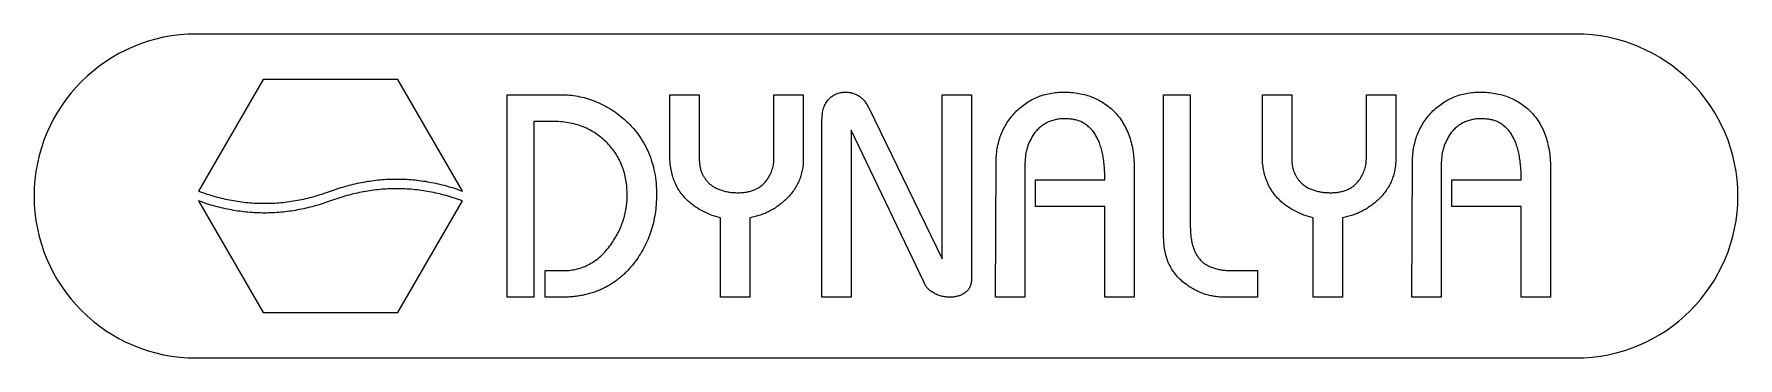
# Model space of a CAD drawing. Header units: millimetres. Extents: x -44 to 166, y -1 to 39.
import ezdxf

# ---------------------------------------------------------------- set-up
doc = ezdxf.new("R2010")
doc.units = ezdxf.units.MM

msp = doc.modelspace()

# ---------------------------------------------------------------- linework, layer by layer
at = {"color": 7, "linetype": 'Continuous', "lineweight": 15}
for p, q in [((146.12, 38.77), (-23.88, 38.77)), ((-15.65, 33.17), (-23.61, 19.37)), ((0.97, 33.17), (-15.65, 33.17)), ((8.94, 19.37), (0.97, 33.17)), ((14.42, 6.27), (14.42, 31.27)), ((14.42, 31.27), (20.99, 31.27)), ((34.48, 23.68), (34.48, 31.27)), ((34.48, 31.27), (38.1, 31.27)), ((38.1, 31.27), (38.1, 23.36)), ((47.31, 23.5), (47.31, 31.27)), ((47.31, 31.27), (50.93, 31.27)), ((50.93, 31.27), (50.93, 23.35)), ((59, 29.64), (68.04, 11.01)), ((68.04, 11.01), (68.04, 31.27)), ((68.04, 31.27), (71.66, 31.27)), ((71.66, 31.27), (71.66, 8.51)), ((95.34, 13.65), (95.34, 31.27)), ((95.34, 31.27), (98.63, 31.27)), ((98.63, 31.27), (98.63, 15.09)), ((107.51, 23.68), (107.51, 31.27)), ((107.51, 31.27), (111.13, 31.27)), ((111.13, 31.27), (111.13, 23.36)), ((120.34, 23.5), (120.34, 31.27)), ((120.34, 31.27), (123.96, 31.27)), ((123.96, 31.27), (123.96, 23.35)), ((20, 27.98), (17.71, 27.98)), ((17.71, 27.98), (17.71, 6.27)), ((53.23, 6.27), (53.23, 28.18)), ((65.8, 8.16), (56.85, 26.88)), ((56.85, 26.88), (56.85, 6.27)), ((74.62, 6.27), (74.69, 22.81)), ((78.23, 22.68), (78.23, 6.27)), ((91.72, 22.03), (91.72, 6.27)), ((125.93, 6.27), (126, 22.81)), ((129.55, 22.68), (129.55, 6.27)), ((143.04, 22.03), (143.04, 6.27)), ((79.56, 17.46), (79.56, 20.75)), ((79.56, 20.75), (88.1, 20.75)), ((130.87, 17.46), (130.87, 20.75)), ((130.87, 20.75), (139.42, 20.75)), ((-23.61, 18.17), (-15.65, 4.38)), ((0.97, 4.38), (8.94, 18.17)), ((88.1, 17.46), (79.56, 17.46)), ((88.1, 6.27), (88.1, 17.46)), ((139.42, 17.46), (130.87, 17.46)), ((139.42, 6.27), (139.42, 17.46)), ((40.73, 6.27), (40.73, 16.07)), ((44.35, 16.07), (44.35, 6.27)), ((113.76, 6.27), (113.76, 16.07)), ((117.38, 16.07), (117.38, 6.27)), ((19.1, 6.27), (19.1, 9.56)), ((19.1, 9.56), (21.38, 9.56)), ((103.75, 9.56), (106.92, 9.56)), ((106.92, 9.56), (106.92, 6.27)), ((-15.65, 4.38), (0.97, 4.38)), ((17.71, 6.27), (14.42, 6.27)), ((21.11, 6.27), (19.1, 6.27)), ((44.35, 6.27), (40.73, 6.27)), ((56.85, 6.27), (53.23, 6.27)), ((78.23, 6.27), (74.62, 6.27)), ((91.72, 6.27), (88.1, 6.27)), ((106.92, 6.27), (102.89, 6.27)), ((117.38, 6.27), (113.76, 6.27)), ((129.55, 6.27), (125.93, 6.27)), ((143.04, 6.27), (139.42, 6.27)), ((-23.88, -1.23), (146.12, -1.23))]:
    msp.add_line(p, q, dxfattribs=at)
for centre, start, end in [((-23.88, 18.77), 90, 270), ((146.12, 18.77), 270, 90)]:
    msp.add_arc(centre, 20, start, end, dxfattribs=at)
for points, knots in [([(53.23, 28.18), (53.24, 28.44), (53.26, 28.93), (53.41, 29.62), (53.67, 30.22), (54.04, 30.72), (54.47, 31.11), (54.97, 31.4), (55.52, 31.57), (55.91, 31.59), (56.1, 31.6)], [0, 0, 0, 0, 0.154078, 0.293817, 0.420463, 0.542234, 0.659097, 0.771094, 0.882617, 1, 1, 1, 1]), ([(56.1, 31.6), (56.26, 31.6), (56.57, 31.58), (57.01, 31.49), (57.43, 31.33), (57.81, 31.12), (58.16, 30.84), (58.48, 30.5), (58.76, 30.1), (58.92, 29.8), (59, 29.64)], [0, 0, 0, 0, 0.1277232, 0.2480896, 0.3664542, 0.4824439, 0.6027384, 0.7262292, 0.859252, 1, 1, 1, 1]), ([(77.07, 29.12), (77.28, 29.32), (77.68, 29.71), (78.34, 30.21), (79.03, 30.64), (79.76, 30.99), (80.53, 31.27), (81.34, 31.46), (82.18, 31.58), (82.75, 31.59), (83.04, 31.6)], [0, 0, 0, 0, 0.128006, 0.252035, 0.374563, 0.495596, 0.61787, 0.742011, 0.868415, 1, 1, 1, 1]), ([(83.04, 31.6), (83.36, 31.59), (83.97, 31.58), (84.88, 31.46), (85.74, 31.27), (86.55, 31), (87.32, 30.64), (88.04, 30.21), (88.72, 29.71), (89.13, 29.32), (89.33, 29.12)], [0, 0, 0, 0, 0.136121, 0.266479, 0.392341, 0.515512, 0.635891, 0.756181, 0.877096, 1, 1, 1, 1]), ([(128.39, 29.12), (128.59, 29.32), (128.99, 29.71), (129.65, 30.21), (130.35, 30.64), (131.08, 30.99), (131.85, 31.27), (132.65, 31.46), (133.49, 31.58), (134.06, 31.59), (134.36, 31.6)], [0, 0, 0, 0, 0.128006, 0.252035, 0.374563, 0.495596, 0.61787, 0.742011, 0.868415, 1, 1, 1, 1]), ([(134.36, 31.6), (134.67, 31.59), (135.29, 31.58), (136.19, 31.46), (137.05, 31.27), (137.87, 31), (138.63, 30.64), (139.36, 30.21), (140.04, 29.71), (140.44, 29.32), (140.65, 29.12)], [0, 0, 0, 0, 0.136121, 0.266479, 0.392341, 0.515512, 0.635891, 0.756181, 0.877096, 1, 1, 1, 1]), ([(20.99, 31.27), (21.35, 31.26), (22.08, 31.25), (23.14, 31.1), (24.18, 30.86), (25.18, 30.53), (26.16, 30.1), (27.1, 29.58), (28.01, 28.96), (28.58, 28.49), (28.87, 28.24)], [0, 0, 0, 0, 0.126844, 0.251126, 0.373229, 0.495339, 0.618156, 0.74252, 0.86926, 1, 1, 1, 1]), ([(26.78, 25.3), (26.56, 25.51), (26.12, 25.94), (25.39, 26.48), (24.61, 26.95), (23.78, 27.33), (22.9, 27.63), (21.97, 27.83), (21, 27.96), (20.33, 27.98), (20, 27.98)], [0, 0, 0, 0, 0.123135, 0.243978, 0.364402, 0.485165, 0.607997, 0.733646, 0.864249, 1, 1, 1, 1]), ([(28.87, 28.24), (29.19, 27.94), (29.81, 27.35), (30.63, 26.36), (31.31, 25.29), (31.87, 24.15), (32.3, 22.94), (32.62, 21.67), (32.81, 20.32), (32.83, 19.4), (32.84, 18.93)], [0, 0, 0, 0, 0.125182, 0.247146, 0.367459, 0.488196, 0.610455, 0.735568, 0.86513, 1, 1, 1, 1]), ([(74.69, 22.81), (74.69, 23.12), (74.71, 23.73), (74.82, 24.63), (75.01, 25.49), (75.27, 26.3), (75.61, 27.07), (76.02, 27.8), (76.5, 28.49), (76.88, 28.91), (77.07, 29.12)], [0, 0, 0, 0, 0.135229, 0.266183, 0.391571, 0.514841, 0.635536, 0.756547, 0.876863, 1, 1, 1, 1]), ([(83.22, 28.31), (83.01, 28.31), (82.59, 28.3), (81.98, 28.2), (81.41, 28.03), (80.89, 27.8), (80.4, 27.51), (79.96, 27.14), (79.56, 26.72), (79.33, 26.4), (79.22, 26.23)], [0, 0, 0, 0, 0.137209, 0.26614, 0.39075, 0.510583, 0.630159, 0.749932, 0.872286, 1, 1, 1, 1]), ([(88.1, 20.75), (88.1, 21.05), (88.09, 21.64), (88.03, 22.5), (87.94, 23.3), (87.81, 24.04), (87.63, 24.72), (87.44, 25.35), (87.18, 25.91), (86.9, 26.42), (86.57, 26.86), (86.21, 27.25), (85.8, 27.58), (85.36, 27.85), (84.88, 28.06), (84.36, 28.2), (83.81, 28.29), (83.42, 28.31), (83.22, 28.31)], [0, 0, 0, 0, 0.089826, 0.174263, 0.252988, 0.326813, 0.395583, 0.459878, 0.520171, 0.576868, 0.630653, 0.682757, 0.733342, 0.783614, 0.834227, 0.887242, 0.941902, 1, 1, 1, 1]), ([(89.33, 29.12), (89.52, 28.9), (89.91, 28.47), (90.39, 27.73), (90.8, 26.94), (91.14, 26.08), (91.41, 25.16), (91.59, 24.17), (91.7, 23.12), (91.72, 22.4), (91.72, 22.03)], [0, 0, 0, 0, 0.1131628, 0.2267118, 0.3423996, 0.4620987, 0.5868127, 0.7177062, 0.855191, 1, 1, 1, 1]), ([(126, 22.81), (126.01, 23.12), (126.02, 23.73), (126.14, 24.63), (126.32, 25.49), (126.58, 26.3), (126.92, 27.07), (127.33, 27.8), (127.82, 28.49), (128.2, 28.91), (128.39, 29.12)], [0, 0, 0, 0, 0.135229, 0.266183, 0.391571, 0.514841, 0.635536, 0.756547, 0.876863, 1, 1, 1, 1]), ([(134.54, 28.31), (134.32, 28.31), (133.9, 28.3), (133.3, 28.2), (132.73, 28.03), (132.2, 27.8), (131.72, 27.51), (131.28, 27.14), (130.87, 26.72), (130.65, 26.4), (130.54, 26.23)], [0, 0, 0, 0, 0.1372089, 0.2661401, 0.3907502, 0.5105829, 0.6301587, 0.7499323, 0.8722858, 1, 1, 1, 1]), ([(139.42, 20.75), (139.41, 21.05), (139.41, 21.64), (139.35, 22.5), (139.26, 23.3), (139.13, 24.04), (138.95, 24.72), (138.75, 25.35), (138.49, 25.91), (138.22, 26.42), (137.89, 26.86), (137.52, 27.25), (137.12, 27.58), (136.68, 27.85), (136.2, 28.06), (135.68, 28.2), (135.12, 28.29), (134.74, 28.31), (134.54, 28.31)], [0, 0, 0, 0, 0.089826, 0.174263, 0.252988, 0.326813, 0.395583, 0.459878, 0.520171, 0.576868, 0.630653, 0.682757, 0.733342, 0.783614, 0.834227, 0.887242, 0.941902, 1, 1, 1, 1]), ([(140.65, 29.12), (140.84, 28.9), (141.22, 28.47), (141.71, 27.73), (142.12, 26.94), (142.46, 26.08), (142.72, 25.16), (142.9, 24.17), (143.02, 23.12), (143.03, 22.4), (143.04, 22.03)], [0, 0, 0, 0, 0.1131628, 0.2267118, 0.3423996, 0.4620987, 0.5868127, 0.7177062, 0.855191, 1, 1, 1, 1]), ([(29.22, 18.88), (29.22, 19.2), (29.2, 19.83), (29.08, 20.74), (28.89, 21.61), (28.62, 22.43), (28.28, 23.22), (27.86, 23.96), (27.36, 24.66), (26.97, 25.09), (26.78, 25.3)], [0, 0, 0, 0, 0.135121, 0.265393, 0.390949, 0.513739, 0.634978, 0.755564, 0.876893, 1, 1, 1, 1]), ([(79.22, 26.23), (79.07, 25.97), (78.76, 25.44), (78.46, 24.57), (78.27, 23.64), (78.25, 23.01), (78.23, 22.68)], [0, 0, 0, 0, 0.244177, 0.48873, 0.739006, 1, 1, 1, 1]), ([(130.54, 26.23), (130.38, 25.97), (130.08, 25.44), (129.78, 24.57), (129.58, 23.64), (129.56, 23.01), (129.55, 22.68)], [0, 0, 0, 0, 0.244177, 0.48873, 0.739006, 1, 1, 1, 1]), ([(36.77, 18.11), (36.58, 18.29), (36.22, 18.64), (35.76, 19.24), (35.36, 19.87), (35.04, 20.56), (34.79, 21.28), (34.62, 22.04), (34.5, 22.85), (34.49, 23.4), (34.48, 23.68)], [0, 0, 0, 0, 0.123621, 0.244605, 0.364829, 0.484901, 0.607788, 0.733597, 0.864006, 1, 1, 1, 1]), ([(38.1, 23.36), (38.1, 23.22), (38.11, 22.94), (38.17, 22.54), (38.24, 22.15), (38.35, 21.79), (38.5, 21.44), (38.68, 21.12), (38.89, 20.81), (39.05, 20.62), (39.14, 20.52)], [0, 0, 0, 0, 0.136552, 0.267419, 0.393071, 0.516769, 0.638264, 0.757399, 0.878334, 1, 1, 1, 1]), ([(46.49, 20.82), (46.61, 21.02), (46.86, 21.42), (47.13, 22.07), (47.29, 22.77), (47.3, 23.25), (47.31, 23.5)], [0, 0, 0, 0, 0.248192, 0.494086, 0.74249, 1, 1, 1, 1]), ([(50.93, 23.35), (50.93, 23.11), (50.92, 22.64), (50.81, 21.95), (50.64, 21.28), (50.42, 20.64), (50.12, 20.03), (49.75, 19.45), (49.32, 18.88), (48.99, 18.54), (48.82, 18.37)], [0, 0, 0, 0, 0.129503, 0.254714, 0.377546, 0.499145, 0.620659, 0.743994, 0.869875, 1, 1, 1, 1]), ([(109.79, 18.11), (109.61, 18.29), (109.25, 18.64), (108.79, 19.24), (108.39, 19.87), (108.07, 20.56), (107.81, 21.28), (107.64, 22.04), (107.53, 22.85), (107.52, 23.4), (107.51, 23.68)], [0, 0, 0, 0, 0.123621, 0.244605, 0.364829, 0.484901, 0.607788, 0.733597, 0.864006, 1, 1, 1, 1]), ([(111.13, 23.36), (111.13, 23.22), (111.14, 22.94), (111.19, 22.54), (111.27, 22.15), (111.38, 21.79), (111.53, 21.44), (111.7, 21.12), (111.92, 20.81), (112.08, 20.62), (112.16, 20.52)], [0, 0, 0, 0, 0.136552, 0.267419, 0.393071, 0.516769, 0.638264, 0.757399, 0.878334, 1, 1, 1, 1]), ([(119.51, 20.82), (119.64, 21.02), (119.89, 21.42), (120.15, 22.07), (120.31, 22.77), (120.33, 23.25), (120.34, 23.5)], [0, 0, 0, 0, 0.248192, 0.494086, 0.74249, 1, 1, 1, 1]), ([(123.96, 23.35), (123.95, 23.11), (123.94, 22.64), (123.83, 21.95), (123.67, 21.28), (123.45, 20.64), (123.14, 20.03), (122.78, 19.45), (122.35, 18.88), (122.02, 18.54), (121.85, 18.37)], [0, 0, 0, 0, 0.129503, 0.254714, 0.377546, 0.499145, 0.620659, 0.743994, 0.869875, 1, 1, 1, 1]), ([(32.84, 18.93), (32.83, 18.53), (32.82, 17.75), (32.68, 16.59), (32.47, 15.47), (32.16, 14.4), (31.77, 13.36), (31.29, 12.36), (30.73, 11.39), (30.29, 10.79), (30.06, 10.49)], [0, 0, 0, 0, 0.13127, 0.259339, 0.384867, 0.508202, 0.630243, 0.752426, 0.875353, 1, 1, 1, 1]), ([(39.14, 20.52), (39.25, 20.42), (39.47, 20.2), (39.85, 19.92), (40.27, 19.69), (40.73, 19.51), (41.23, 19.36), (41.76, 19.25), (42.33, 19.19), (42.73, 19.18), (42.93, 19.18)], [0, 0, 0, 0, 0.111603, 0.225361, 0.340426, 0.459645, 0.582989, 0.714742, 0.853384, 1, 1, 1, 1]), ([(42.93, 19.18), (43.12, 19.18), (43.5, 19.19), (44.05, 19.27), (44.56, 19.4), (45.03, 19.58), (45.46, 19.81), (45.85, 20.1), (46.2, 20.43), (46.39, 20.69), (46.49, 20.82)], [0, 0, 0, 0, 0.143513, 0.278154, 0.405354, 0.527975, 0.645613, 0.762584, 0.879986, 1, 1, 1, 1]), ([(112.16, 20.52), (112.27, 20.42), (112.5, 20.2), (112.88, 19.92), (113.3, 19.69), (113.76, 19.51), (114.25, 19.36), (114.79, 19.25), (115.36, 19.19), (115.75, 19.18), (115.96, 19.18)], [0, 0, 0, 0, 0.111603, 0.225361, 0.340426, 0.459645, 0.582989, 0.714742, 0.853384, 1, 1, 1, 1]), ([(115.96, 19.18), (116.15, 19.18), (116.53, 19.19), (117.08, 19.27), (117.59, 19.4), (118.06, 19.58), (118.48, 19.81), (118.87, 20.1), (119.22, 20.43), (119.41, 20.69), (119.51, 20.82)], [0, 0, 0, 0, 0.143513, 0.278154, 0.405354, 0.527975, 0.645613, 0.762584, 0.879986, 1, 1, 1, 1]), ([(27.2, 12.76), (27.36, 12.99), (27.67, 13.46), (28.09, 14.19), (28.44, 14.94), (28.73, 15.7), (28.95, 16.47), (29.1, 17.26), (29.21, 18.07), (29.22, 18.61), (29.22, 18.88)], [0, 0, 0, 0, 0.130592, 0.2576, 0.383071, 0.507044, 0.629294, 0.751444, 0.875343, 1, 1, 1, 1]), ([(40.73, 16.07), (40.35, 16.18), (39.6, 16.39), (38.56, 16.87), (37.6, 17.42), (37.04, 17.88), (36.77, 18.11)], [0, 0, 0, 0, 0.26548, 0.519062, 0.761722, 1, 1, 1, 1]), ([(48.82, 18.37), (48.66, 18.23), (48.35, 17.94), (47.85, 17.55), (47.32, 17.2), (46.77, 16.89), (46.2, 16.62), (45.6, 16.4), (44.99, 16.21), (44.57, 16.12), (44.35, 16.07)], [0, 0, 0, 0, 0.126457, 0.251519, 0.374585, 0.497415, 0.621025, 0.746136, 0.871806, 1, 1, 1, 1]), ([(113.76, 16.07), (113.38, 16.18), (112.63, 16.39), (111.58, 16.87), (110.62, 17.42), (110.07, 17.88), (109.79, 18.11)], [0, 0, 0, 0, 0.26548, 0.519062, 0.761722, 1, 1, 1, 1]), ([(121.85, 18.37), (121.69, 18.23), (121.37, 17.94), (120.87, 17.55), (120.34, 17.2), (119.8, 16.89), (119.23, 16.62), (118.63, 16.4), (118.02, 16.21), (117.59, 16.12), (117.38, 16.07)], [0, 0, 0, 0, 0.126457, 0.251519, 0.374585, 0.497415, 0.621025, 0.746136, 0.871806, 1, 1, 1, 1]), ([(98.63, 15.09), (98.63, 14.87), (98.64, 14.45), (98.69, 13.83), (98.77, 13.25), (98.89, 12.73), (99.04, 12.24), (99.23, 11.8), (99.45, 11.4), (99.63, 11.16), (99.71, 11.05)], [0, 0, 0, 0, 0.154204, 0.299232, 0.435668, 0.5616, 0.680078, 0.792835, 0.899054, 1, 1, 1, 1]), ([(21.38, 9.56), (21.66, 9.57), (22.23, 9.59), (23.05, 9.75), (23.85, 9.99), (24.59, 10.35), (25.31, 10.8), (25.98, 11.36), (26.63, 12.01), (27, 12.5), (27.2, 12.76)], [0, 0, 0, 0, 0.1244327, 0.2446437, 0.3632005, 0.4833079, 0.6040149, 0.7298205, 0.8613066, 1, 1, 1, 1]), ([(98.14, 7.84), (97.92, 8.01), (97.48, 8.35), (96.91, 8.95), (96.42, 9.6), (96.02, 10.31), (95.72, 11.07), (95.5, 11.88), (95.37, 12.75), (95.35, 13.35), (95.34, 13.65)], [0, 0, 0, 0, 0.126201, 0.247974, 0.368264, 0.487854, 0.608351, 0.73365, 0.86362, 1, 1, 1, 1]), ([(99.71, 11.05), (99.82, 10.93), (100.04, 10.68), (100.43, 10.39), (100.87, 10.13), (101.35, 9.92), (101.88, 9.76), (102.46, 9.64), (103.09, 9.58), (103.52, 9.57), (103.75, 9.56)], [0, 0, 0, 0, 0.108882, 0.218621, 0.331769, 0.449409, 0.573911, 0.706252, 0.848262, 1, 1, 1, 1]), ([(30.06, 10.49), (29.93, 10.31), (29.66, 9.97), (29.22, 9.5), (28.77, 9.05), (28.3, 8.64), (27.8, 8.26), (27.3, 7.91), (26.76, 7.6), (26.21, 7.32), (25.64, 7.07), (25.05, 6.86), (24.44, 6.68), (23.82, 6.53), (23.17, 6.41), (22.5, 6.33), (21.81, 6.28), (21.35, 6.27), (21.11, 6.27)], [0, 0, 0, 0, 0.063624, 0.126602, 0.188458, 0.249023, 0.309308, 0.369343, 0.429611, 0.489075, 0.549525, 0.610723, 0.672246, 0.734928, 0.798863, 0.864335, 0.931503, 1, 1, 1, 1]), ([(71.66, 8.51), (71.65, 8.34), (71.63, 8.01), (71.49, 7.55), (71.25, 7.15), (71.02, 6.96), (70.9, 6.86)], [0, 0, 0, 0, 0.273549, 0.52173, 0.759119, 1, 1, 1, 1]), ([(66.97, 6.82), (66.83, 6.9), (66.56, 7.06), (66.24, 7.39), (65.96, 7.74), (65.85, 8.02), (65.8, 8.16)], [0, 0, 0, 0, 0.263627, 0.511694, 0.754413, 1, 1, 1, 1]), ([(69, 6.27), (68.82, 6.28), (68.46, 6.29), (67.94, 6.4), (67.44, 6.57), (67.12, 6.74), (66.97, 6.82)], [0, 0, 0, 0, 0.254263, 0.500667, 0.748229, 1, 1, 1, 1]), ([(70.9, 6.86), (70.77, 6.77), (70.5, 6.58), (70.03, 6.41), (69.53, 6.29), (69.18, 6.28), (69, 6.27)], [0, 0, 0, 0, 0.241235, 0.481243, 0.733311, 1, 1, 1, 1]), ([(102.89, 6.27), (102.68, 6.28), (102.25, 6.29), (101.62, 6.36), (101.01, 6.49), (100.4, 6.65), (99.81, 6.88), (99.24, 7.15), (98.68, 7.47), (98.32, 7.72), (98.14, 7.84)], [0, 0, 0, 0, 0.126416, 0.250509, 0.373182, 0.496025, 0.619147, 0.744358, 0.871076, 1, 1, 1, 1])]:
    msp.add_open_spline(points, degree=3, knots=knots, dxfattribs=at)
for points in [[(-23.61, 19.37), (-15.48, 16.37), (-7.34, 19.37)], [(-7.34, 19.37), (0.8, 22.37), (8.94, 19.37)], [(8.94, 18.17), (0.8, 21.17), (-7.34, 18.17)], [(-7.34, 18.17), (-15.48, 15.17), (-23.61, 18.17)]]:
    msp.add_open_spline(points, degree=2, dxfattribs=at)

doc.saveas('drawing.dxf')
